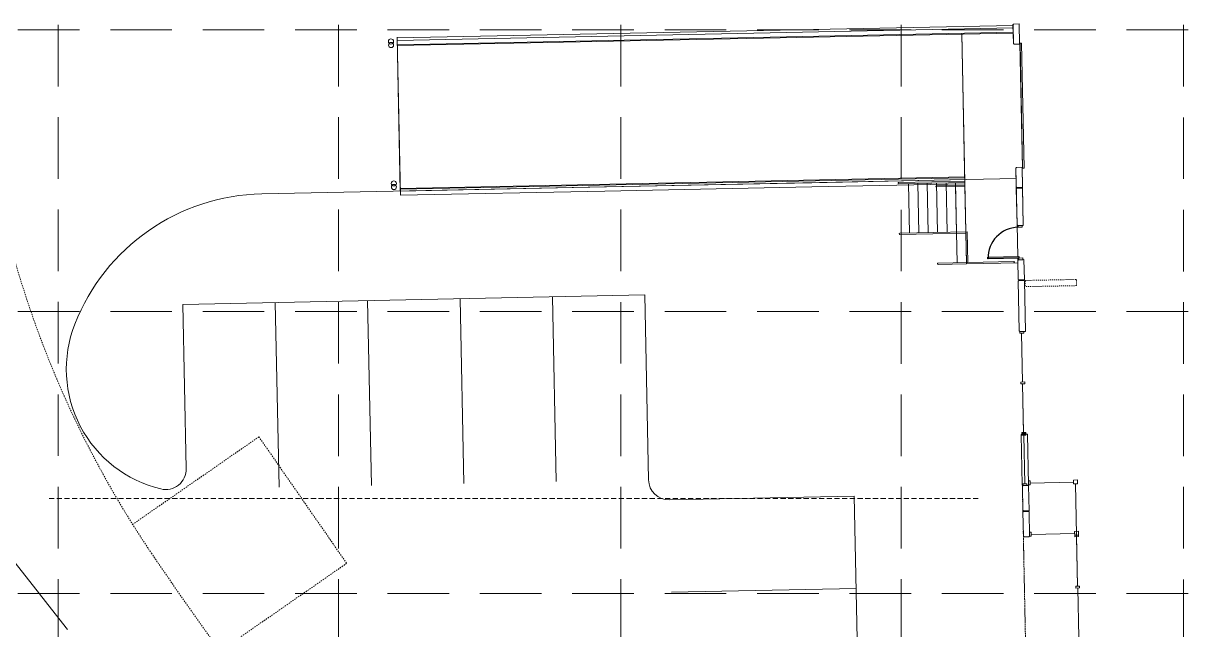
# Model space of a CAD drawing. Extents: x 2140663 to 2528301, y 336313 to 7007653.
# Drawn here: x 2527445.5 to 2527560, y 7006303.1 to 7006362.1 of the extents above; entities that cross this region are included whole.
import ezdxf

# ---------------------------------------------------------------- set-up
doc = ezdxf.new("R2010")
doc.units = 0
doc.header["$MEASUREMENT"] = 0
for name, pattern in [('HIDDEN', [0.375, 0.25, -0.125]), ('PHANTOM2', [1.25, 0.625, -0.125, 0.125, -0.125, 0.125, -0.125]), ('xdrc002ar$0$HIDDEN2', [0.1875, 0.125, -0.0625]), ('xdrc002ar$0$xdrc002WS$0$DASHED', [0.75, 0.5, -0.25]), ('xdrc002ar$0$XR3$0$HIDDEN2', [0.1875, 0.125, -0.0625]), ('xdrc002pt$0$HIDDEN2', [0.1875, 0.125, -0.0625])]:
    doc.linetypes.add(name, pattern=pattern)
for name, color, linetype in [('1 EXISTING CONTOURS', 43, 'Continuous'), ('GRID', 254, 'HIDDEN'), ('LIMITS OF DISTURBANCE', 1, 'HIDDEN'), ('xdrc002ar$0$BASE1$0$ADO', 8, 'Continuous'), ('xdrc002ar$0$BASE1$0$AFLHR', 7, 'Continuous'), ('xdrc002ar$0$BASE1$0$AFLST', 1, 'Continuous'), ('xdrc002ar$0$BASE1$0$awa', 7, 'Continuous'), ('xdrc002ar$0$BASE1$0$awaWING', 1, 'xdrc002ar$0$HIDDEN2'), ('xdrc002ar$0$RAMP', 7, 'Continuous'), ('xdrc002ar$0$WALL-NEW', 1, 'Continuous'), ('xdrc002ar$0$WINDOWS', 8, 'Continuous'), ('xdrc002ar$0$xdrc002ar$0$C-PKNG-FACE-N', 1, 'Continuous'), ('xdrc002ar$0$xdrc002ar$0$C-PKNG-STRP-N', 6, 'Continuous'), ('xdrc002ar$0$xdrc002WS$0$C-SSWR-SERV-N', 7, 'xdrc002ar$0$xdrc002WS$0$DASHED'), ('xdrc002ar$0$XR3$0$BASE1$0$ADO', 3, 'Continuous'), ('xdrc002ar$0$XR3$0$BASE1$0$AFLHR', 2, 'Continuous'), ('xdrc002ar$0$XR3$0$BASE1$0$AFLST', 2, 'Continuous'), ('xdrc002ar$0$XR3$0$BASE1$0$awa', 4, 'Continuous'), ('xdrc002ar$0$XR3$0$RAMP', 7, 'Continuous'), ('xdrc002ar$0$XR3$0$WALL-NEW', 1, 'Continuous'), ('xdrc002ar$0$XR3$0$WINDOWS', 2, 'Continuous'), ('xdrc002bs$0$v-rail-road-exist-demo', 14, 'xdrc002bs$0$TRACKS'), ('xdrc002pt$0$V-ESMT-ACCS-N', 2, 'xdrc002pt$0$HIDDEN2'), ('xdrc002pt$0$v-prop-line', 3, 'PHANTOM2')]:
    doc.layers.add(name, color=color, linetype=linetype)
doc.linetypes.add('xdrc002bs$0$TRACKS', pattern='A,0.15,[130,ltypeshp.shx,S=0.25,R=0,X=0,Y=0],0.15', length=0.3)

# ---------------------------------------------------------------- blocks, each defined once
blk = doc.blocks.new('xdrc002ar$0$XR3$0$BASE1$0$36D')
at = {"layer": 'xdrc002ar$0$XR3$0$BASE1$0$ADO'}
blk.add_lwpolyline([(-1.75, 1.000444171950221e-11), (0, 1.000444171950221e-11), (0, -35.99999999999), (-1.75, -35.99999999999)], close=True, dxfattribs=at)
blk.add_arc((0, 1.000444171950221e-11), 36, 180, 270, dxfattribs=at)
blk = doc.blocks.new('xdrc002ar$0$BASE1$0$36D')
at = {"layer": 'xdrc002ar$0$BASE1$0$ADO'}
blk.add_lwpolyline([(-1.75, 1.000444171950221e-11), (0, 1.000444171950221e-11), (0, -35.99999999999), (-1.75, -35.99999999999)], close=True, dxfattribs=at)
blk.add_arc((0, 1.000444171950221e-11), 36, 180, 270, dxfattribs=at)

msp = doc.modelspace()

# ---------------------------------------------------------------- linework, layer by layer
at = {"layer": '1 EXISTING CONTOURS', "color": 43, "lineweight": 0, "elevation": 603}
for points in [[(2527446.469667184, 7006307.319947942), (2527444.559588828, 7006309.756586917)], [(2527448.226519086, 7006305.079889489), (2527446.469667184, 7006307.319947942)]]:
    msp.add_lwpolyline(points, dxfattribs=at)
at = {"layer": '1 EXISTING CONTOURS', "color": 43, "lineweight": 0, "extrusion": (0.7866680289027258, 0.6173762323756077, 0), "elevation": 6313788.947605716}
msp.add_lwpolyline([(3951247.228588856, 603.0000000000007), (3951249.743475056, 603.0000000000007)], dxfattribs=at)
at = {"layer": 'GRID', "color": 253, "linetype": 'HIDDEN', "lineweight": 0, "ltscale": 24}
for p, q in [((2527448.923389785, 7006032.003245368), (2527448.642908241, 7007623.487741725)), ((2527476.162591924, 7006031.998962794), (2527476.168752994, 7007623.471191216)), ((2527503.695680559, 7006031.994634018), (2527503.666313902, 7007623.464716725)), ((2527530.983350792, 7006031.990343825), (2527531.038154987, 7007623.461265043)), ((2527558.44858376, 7006031.986025713), (2527558.615889325, 7007623.424882863)), ((2527228.947377252, 7006361.51927518), (2528272.331315909, 7006361.51927518)), ((2527228.947377252, 7006334.061803108), (2528272.331315909, 7006334.061803108)), ((2527228.947377252, 7006306.604331039), (2528272.331315909, 7006306.604331039))]:
    msp.add_line(p, q, dxfattribs=at)
at = {"layer": 'LIMITS OF DISTURBANCE', "ltscale": 70, "const_width": 6}
msp.add_lwpolyline([(2527323.279507909, 7007478.034385583), (2527323.279507909, 7007463.102355542), (2527345.362386929, 7006446.874516389, 0.3527120601780434), (2527681.725039883, 7006131.321992346), (2528205.897920626, 7006144.525554366), (2528183.386823632, 7007495.015237641)], format="xyb", close=True, dxfattribs=at)
at = {"layer": 'xdrc002ar$0$BASE1$0$ADO', "color": 7, "lineweight": 0}
for points in [[(2527542.559484295, 7006360.205014377), (2527542.705287527, 7006360.207974367), (2527542.952235284, 7006348.043818984), (2527542.806432051, 7006348.040858994)], [(2527542.774077786, 7006342.455720618), (2527542.378326156, 7006342.447686359), (2527542.381709001, 7006342.281054094), (2527542.777460632, 7006342.289088354)], [(2527542.83835186, 7006339.289707574), (2527542.442600229, 7006339.281673315), (2527542.445983076, 7006339.11504105), (2527542.841734705, 7006339.123075309)]]:
    msp.add_lwpolyline(points, close=True, dxfattribs=at)
at = {"layer": 'xdrc002ar$0$BASE1$0$AFLHR', "color": 7, "lineweight": 0}
for p, q in [((2527534.423069657, 7006346.328682413), (2527537.193179009, 7006346.38491914)), ((2527534.425606792, 7006346.203708215), (2527537.195716144, 7006346.259944942)), ((2527534.576143438, 7006338.788572399), (2527537.471226989, 7006338.84734626)), ((2527534.578680572, 7006338.6635982), (2527537.348789924, 7006338.719834927)), ((2527537.348789924, 7006338.719834927), (2527542.34775789, 7006338.821320307)), ((2527537.348789924, 7006338.719834927), (2527537.348789924, 7006338.719834927)), ((2527537.471226989, 7006338.84734626), (2527541.952700343, 7006338.938325844)), ((2527537.471226989, 7006338.84734626), (2527537.471226989, 7006338.84734626))]:
    msp.add_line(p, q, dxfattribs=at)
for centre, radius, start, end in [((2527534.424338224, 7006346.266195314), 0.06249997500000001, 91.16301711377088, 271.1630171137709), ((2527534.577412005, 7006338.726085299), 0.06249997501940256, 91.16301711377088, 271.1630171137709), ((2527541.953910732, 7006338.875837563), 0.06249997500000001, 271.1630171137709, 91.16301711377088)]:
    msp.add_arc(centre, radius, start, end, dxfattribs=at)
at = {"layer": 'xdrc002ar$0$BASE1$0$AFLST', "color": 7, "lineweight": 0}
for p, q in [((2527536.279390745, 7006346.241342376), (2527536.429927391, 7006338.82620656)), ((2527536.279390745, 7006346.241342376), (2527536.429927391, 7006338.82620656)), ((2527537.195868205, 7006346.259948029), (2527537.346404851, 7006338.844812213)), ((2527542.335495073, 7006339.425362268), (2527542.272912423, 7006342.508059181)), ((2527542.343106477, 7006339.050439672), (2527542.338455063, 7006339.279559037))]:
    msp.add_line(p, q, dxfattribs=at)
at = {"layer": 'xdrc002ar$0$BASE1$0$awa', "color": 7, "lineweight": 0}
for p, q in [((2527541.914171, 7006360.171169106), (2527541.876755152, 7006362.012390803)), ((2527541.876811532, 7006362.01244952), (2527541.938030064, 7006362.076205186)), ((2527542.479584927, 7006362.087199435), (2527541.938030064, 7006362.076205186)), ((2527542.519530093, 7006360.120852785), (2527542.479584927, 7006362.087199435)), ((2527541.914171, 7006360.171169106), (2527541.978021539, 7006360.109859476)), ((2527542.519576401, 7006360.120853725), (2527541.978021539, 7006360.109859476)), ((2527542.160344816, 7006348.048615674), (2527542.221528632, 7006348.112335186)), ((2527542.763083495, 7006348.123329435), (2527542.221528632, 7006348.112335186)), ((2527542.878222952, 7006342.457834898), (2527542.763148282, 7006348.12333075)), ((2527542.272872575, 7006342.508116575), (2527542.160362241, 7006348.048633821)), ((2527542.272912423, 7006342.508059181), (2527542.336668089, 7006342.446840648)), ((2527542.272912423, 7006342.508059181), (2527542.336668089, 7006342.446840648)), ((2527542.272912423, 7006342.508059181), (2527542.336668089, 7006342.446840648)), ((2527542.336668089, 7006342.446840648), (2527542.878222952, 7006342.457834898)), ((2527542.336668089, 7006342.446840648), (2527542.878222952, 7006342.457834898)), ((2527542.336668089, 7006342.446840648), (2527542.878222952, 7006342.457834898)), ((2527542.878222952, 7006342.457834898), (2527542.878222857, 7006342.457839578)), ((2527542.380457806, 7006337.207720491), (2527542.343049479, 7006339.050380311)), ((2527542.343106477, 7006339.050439672), (2527542.404325009, 7006339.114195338)), ((2527542.404325009, 7006339.114195338), (2527542.945879871, 7006339.125189587)), ((2527542.985759349, 7006337.157504838), (2527542.945871172, 7006339.125189411)), ((2527542.380448819, 7006337.207729121), (2527542.444204486, 7006337.146510589)), ((2527542.380454496, 7006337.207735261), (2527542.444210162, 7006337.146516729)), ((2527542.384261339, 7006337.020261955), (2527542.445479871, 7006337.084017622)), ((2527542.384262593, 7006337.020160385), (2527542.445479957, 7006337.0839736)), ((2527542.384263408, 7006337.020264111), (2527542.482590694, 7006332.176857538)), ((2527542.985759349, 7006337.157504838), (2527542.444204486, 7006337.146510589)), ((2527542.985765025, 7006337.157510978), (2527542.444210162, 7006337.146516729)), ((2527542.987034734, 7006337.095011871), (2527542.445479871, 7006337.084017622)), ((2527542.98703482, 7006337.094967849), (2527542.445479957, 7006337.0839736)), ((2527542.98703482, 7006337.094967849), (2527543.087901224, 7006332.126633256)), ((2527542.546346361, 7006332.115639006), (2527542.482590694, 7006332.176857538)), ((2527543.087901224, 7006332.126633256), (2527542.546346361, 7006332.115639006)), ((2527542.850802531, 7006317.118733534), (2527542.789583999, 7006317.054977867)), ((2527542.78959299, 7006317.05498723), (2527542.837163673, 7006314.711749978)), ((2527543.392357394, 7006317.129727783), (2527542.850802531, 7006317.118733534)), ((2527543.392357394, 7006317.129727783), (2527543.442464839, 7006314.661534687)), ((2527542.900909976, 7006314.650540438), (2527542.83715431, 7006314.711758969)), ((2527542.902178544, 7006314.588053338), (2527542.840960011, 7006314.52429767)), ((2527542.840969002, 7006314.524307034), (2527542.888541608, 7006312.180975101)), ((2527543.442464839, 7006314.661534687), (2527542.900909976, 7006314.650540438)), ((2527543.443733406, 7006314.599047587), (2527542.902178544, 7006314.588053338)), ((2527543.443733406, 7006314.599047587), (2527543.492574207, 7006312.193246908)), ((2527543.481579957, 7006312.734801771), (2527543.492574207, 7006312.193246908)), ((2527542.952287911, 7006312.119765558), (2527542.888532244, 7006312.180984092)), ((2527543.431355674, 7006312.129491241), (2527542.952287911, 7006312.119765558)), ((2527543.492574207, 7006312.193246908), (2527543.431355674, 7006312.129491241)), ((2527547.991603902, 7006307.137691337), (2527548.366526509, 7006307.14530274))]:
    msp.add_line(p, q, dxfattribs=at)
at = {"layer": 'xdrc002ar$0$BASE1$0$awa', "color": 7, "linetype": 'xdrc002ar$0$HIDDEN2', "lineweight": 0}
msp.add_line((2527542.888541608, 7006312.180975101), (2527543.094058152, 7006302.058092724), dxfattribs=at)
at = {"layer": 'xdrc002ar$0$BASE1$0$awaWING', "color": 7, "lineweight": 0, "ltscale": 0.5}
for p, q in [((2527543.050786914, 7006337.033788835), (2527543.11200508, 7006337.097544852)), ((2527543.050786914, 7006337.033788835), (2527543.061784289, 7006336.492234033)), ((2527547.985998275, 7006337.196521211), (2527543.11200508, 7006337.097544852)), ((2527547.985998275, 7006337.196521211), (2527548.049754295, 7006337.13530305)), ((2527548.060751668, 7006336.593748252), (2527548.049754295, 7006337.13530305)), ((2527548.060751668, 7006336.593748252), (2527543.061784289, 7006336.492234033))]:
    msp.add_line(p, q, dxfattribs=at)
at = {"layer": 'xdrc002ar$0$RAMP', "color": 7, "linetype": 'Continuous', "lineweight": 0}
for p, q in [((2527541.878324056, 7006361.941545848), (2527481.890615488, 7006360.723719408)), ((2527481.890620365, 7006360.723719507), (2527482.201842195, 7006345.39355108)), ((2527541.891852905, 7006361.275016734), (2527481.904144336, 7006360.057190294)), ((2527536.892799366, 7006361.173529618), (2527537.195564081, 7006346.259941855)), ((2527537.176958429, 7006347.176419314), (2527482.188310811, 7006346.060080141)), ((2527522.287145738, 7006346.207333498), (2527502.104154233, 7006345.797593213)), ((2527537.190489812, 7006346.509890253), (2527522.287145738, 7006346.207333498)), ((2527502.104154234, 7006345.797593214), (2527482.201842195, 7006345.39355108))]:
    msp.add_line(p, q, dxfattribs=at)
at = {"layer": 'xdrc002ar$0$WALL-NEW', "color": 7, "lineweight": 0}
for centre in [(2527481.285809893, 7006360.378039205), (2527481.573565096, 7006346.203790183)]:
    msp.add_circle(centre, 0.2499999000000001, dxfattribs=at)
at = {"layer": 'xdrc002ar$0$WINDOWS', "color": 7, "linetype": 'Continuous', "lineweight": 0}
for p, q in [((2527542.546346361, 7006332.115639006), (2527542.549729207, 7006331.94900674)), ((2527542.921268959, 7006332.12325041), (2527542.924651804, 7006331.956618143)), ((2527542.924651804, 7006331.956618143), (2527542.549729207, 7006331.94900674)), ((2527542.716361472, 7006331.952389586), (2527542.812772615, 7006327.203368433)), ((2527543.021062947, 7006327.20759699), (2527542.64614035, 7006327.199985587)), ((2527542.64614035, 7006327.199985587), (2527542.649523195, 7006327.033353321)), ((2527543.024445793, 7006327.040964725), (2527542.649523195, 7006327.033353321)), ((2527542.816155461, 7006327.036736168), (2527542.914257962, 7006322.204402063)), ((2527543.021062947, 7006327.20759699), (2527543.024445793, 7006327.040964725)), ((2527543.122548294, 7006322.208630621), (2527542.747625696, 7006322.201019217)), ((2527542.751008543, 7006322.034386952), (2527542.747625696, 7006322.201019217)), ((2527543.12593114, 7006322.041998357), (2527542.751008543, 7006322.034386952)), ((2527542.917640808, 7006322.037769799), (2527543.014051951, 7006317.288748645)), ((2527543.12593114, 7006322.041998357), (2527543.122548294, 7006322.208630621)), ((2527543.222342283, 7006317.292977203), (2527542.847419685, 7006317.285365799)), ((2527542.850802531, 7006317.118733534), (2527542.847419685, 7006317.285365799)), ((2527543.225725129, 7006317.126344937), (2527543.222342283, 7006317.292977203)), ((2527548.254469732, 7006312.664996535), (2527547.879547135, 7006312.657385131)), ((2527547.879547135, 7006312.657385131), (2527547.887158538, 7006312.282462533)), ((2527548.254469732, 7006312.664996535), (2527548.262081136, 7006312.290073936)), ((2527543.651595068, 7006312.571552351), (2527543.484962803, 7006312.568169505)), ((2527543.659206472, 7006312.196629754), (2527543.492574207, 7006312.193246908)), ((2527543.651595068, 7006312.571552351), (2527543.659206472, 7006312.196629754)), ((2527547.883775692, 7006312.449094799), (2527543.655823626, 7006312.363262019)), ((2527548.262081136, 7006312.290073936), (2527547.887158538, 7006312.282462533)), ((2527548.175745673, 7006307.30813059), (2527548.074683147, 7006312.286269519)), ((2527547.988221065, 7006307.304323602), (2527548.363143662, 7006307.311935007)), ((2527547.991603911, 7006307.137691337), (2527547.988221065, 7006307.304323602)), ((2527548.277231053, 7006302.309162624), (2527548.179128516, 7006307.141498324)), ((2527548.366526509, 7006307.14530274), (2527548.363143662, 7006307.311935007))]:
    msp.add_line(p, q, dxfattribs=at)
at = {"layer": 'xdrc002ar$0$xdrc002ar$0$C-PKNG-FACE-N', "color": 7, "linetype": 'Continuous', "lineweight": 0}
for p, q in [((2527468.701176338, 7006345.531000772), (2527542.178433727, 7006347.022587465)), ((2527461.015902451, 7006334.768676668), (2527506.006615315, 7006335.681987142)), ((2527508.412139151, 7006315.726706755), (2527526.408426612, 7006316.092030992))]:
    msp.add_line(p, q, dxfattribs=at)
at = {"layer": 'xdrc002ar$0$xdrc002ar$0$C-PKNG-FACE-N', "color": 7, "lineweight": 0}
for p, q in [((2527506.371960383, 7006317.685700103), (2527506.006615315, 7006335.681987142)), ((2527461.340653534, 7006318.771981454), (2527461.015902451, 7006334.768676668)), ((2527527.504461676, 7006262.103176821), (2527526.408426612, 7006316.092030991))]:
    msp.add_line(p, q, dxfattribs=at)
for centre, radius, start, end in [((2527469.107092266, 7006325.535120389), 20, 91.16294332358687, 158.5649027884779), ((2527461.660435213, 7006328.458696751), 12, 158.5649027891432, 256.5888698397358), ((2527459.341066342, 7006318.731387563), 1.9999992, 256.5888698342378, 1.163009648537439), ((2527508.371547575, 7006317.726293994), 1.9999992, 181.1630096493555, 271.1629433244247)]:
    msp.add_arc(centre, radius, start, end, dxfattribs=at)
at = {"layer": 'xdrc002ar$0$xdrc002ar$0$C-PKNG-STRP-N', "color": 7, "linetype": 'Continuous', "lineweight": 0}
for p, q in [((2527470.379390938, 7006316.95501006), (2527470.01404587, 7006334.951297099)), ((2527479.377533299, 7006317.137682571), (2527479.012188231, 7006335.13396961)), ((2527488.375675661, 7006317.320355082), (2527488.010330593, 7006335.31664212)), ((2527497.373818022, 7006317.503027592), (2527497.008472954, 7006335.499314631)), ((2527508.594801246, 7006306.728564181), (2527526.591088706, 7006307.093888417))]:
    msp.add_line(p, q, dxfattribs=at)
at = {"layer": 'xdrc002ar$0$xdrc002WS$0$C-SSWR-SERV-N', "color": 7, "lineweight": 0}
msp.add_line((2527447.982741739, 7006315.853280534), (2527538.579823745, 7006315.86647638), dxfattribs=at)
at = {"layer": 'xdrc002ar$0$XR3$0$BASE1$0$ADO', "color": 7, "lineweight": 0}
for points in [[(2527542.557271755, 7006360.204967896), (2527542.703074988, 7006360.207927845), (2527542.950019296, 7006348.043772393), (2527542.804216063, 7006348.040812445)], [(2527542.771860215, 7006342.455674077), (2527542.376108582, 7006342.447639931), (2527542.379491381, 7006342.281007664), (2527542.775243014, 7006342.289041812)], [(2527542.836133391, 7006339.289661014), (2527542.440381758, 7006339.281626868), (2527542.443764557, 7006339.114994601), (2527542.83951619, 7006339.123028748)]]:
    msp.add_lwpolyline(points, close=True, dxfattribs=at)
at = {"layer": 'xdrc002ar$0$XR3$0$BASE1$0$AFLHR', "color": 7, "lineweight": 0}
for p, q in [((2527530.746757048, 7006346.649968448), (2527537.182776278, 7006346.780625964)), ((2527530.749294146, 7006346.524994249), (2527537.185313377, 7006346.655651762)), ((2527530.84739531, 7006341.692658521), (2527537.408540802, 7006341.825856222)), ((2527530.849932409, 7006341.567684321), (2527537.286103701, 7006341.698344923)), ((2527537.346571294, 7006338.719789923), (2527537.286103701, 7006341.698344923)), ((2527537.469008395, 7006338.847301222), (2527537.408540802, 7006341.825856222)), ((2527537.346571294, 7006338.719789923), (2527542.345539289, 7006338.821273886)), ((2527537.469008395, 7006338.847301222), (2527541.950481775, 7006338.938279535))]:
    msp.add_line(p, q, dxfattribs=at)
for centre, radius, start, end in [((2527530.748025598, 7006346.587481349), 0.062499975, 91.1630006841799, 271.1630006841799), ((2527530.84866386, 7006341.630171421), 0.06249997501940255, 91.1630006841799, 271.1630006841799), ((2527541.951692145, 7006338.875791255), 0.062499975, 271.1630006841799, 91.1630006841799)]:
    msp.add_arc(centre, radius, start, end, dxfattribs=at)
at = {"layer": 'xdrc002ar$0$XR3$0$BASE1$0$AFLST', "color": 7, "lineweight": 0}
for p, q in [((2527531.686600646, 7006346.544022491), (2527531.784701809, 7006341.711686764)), ((2527532.603078111, 7006346.562627885), (2527532.701179275, 7006341.730292158)), ((2527533.519555577, 7006346.581233277), (2527533.61765674, 7006341.748897551)), ((2527534.436033042, 7006346.599838671), (2527534.534134205, 7006341.767502944)), ((2527535.352510508, 7006346.618444064), (2527535.450611671, 7006341.786108336)), ((2527536.268987973, 7006346.637049457), (2527536.367089137, 7006341.80471373)), ((2527537.185465438, 7006346.655654849), (2527537.283566602, 7006341.823319122)), ((2527542.333276643, 7006339.425315851), (2527542.270694866, 7006342.508012781)), ((2527542.34088794, 7006339.050393252), (2527542.336236591, 7006339.279512619))]:
    msp.add_line(p, q, dxfattribs=at)
at = {"layer": 'xdrc002ar$0$XR3$0$BASE1$0$awa', "color": 7, "lineweight": 0}
for p, q in [((2527541.911958451, 7006360.171122808), (2527541.874543126, 7006362.012344517)), ((2527541.874599505, 7006362.012403232), (2527541.935818056, 7006362.076158881)), ((2527542.477372921, 7006362.087152977), (2527541.935818056, 7006362.076158881)), ((2527542.51731753, 7006360.120806316), (2527542.477372921, 7006362.087152977)), ((2527541.911958451, 7006360.171122808), (2527541.975808973, 7006360.109813159)), ((2527542.517363839, 7006360.120807256), (2527541.975808973, 7006360.109813159)), ((2527542.15812883, 7006348.048569307), (2527542.219312664, 7006348.112288801)), ((2527542.76086753, 7006348.123282896), (2527542.219312664, 7006348.112288801)), ((2527542.80088415, 7006346.154965427), (2527542.760913838, 7006348.123283837)), ((2527542.195573635, 7006346.205189882), (2527542.15812883, 7006348.048569307)), ((2527542.195573635, 7006346.205189882), (2527542.259329285, 7006346.14397133)), ((2527542.195579312, 7006346.205196021), (2527542.259334962, 7006346.143977472)), ((2527542.199386103, 7006346.017722715), (2527542.260604653, 7006346.081478364)), ((2527542.199387357, 7006346.017621145), (2527542.260604739, 7006346.081434341)), ((2527542.270655019, 7006342.508070176), (2527542.199387271, 7006346.017665166)), ((2527542.800884151, 7006346.154965427), (2527542.259329285, 7006346.14397133)), ((2527542.800889828, 7006346.154971567), (2527542.259334962, 7006346.143977472)), ((2527542.802159519, 7006346.09247246), (2527542.260604653, 7006346.081478364)), ((2527542.802159605, 7006346.092428437), (2527542.260604739, 7006346.081434341)), ((2527542.876005382, 7006342.457788327), (2527542.801575815, 7006346.123674436)), ((2527542.876005382, 7006342.457788327), (2527542.802159791, 7006346.092472465)), ((2527542.270694866, 7006342.508012781), (2527542.334450515, 7006342.44679423)), ((2527542.270694866, 7006342.508012781), (2527542.334450515, 7006342.44679423)), ((2527542.270694866, 7006342.508012781), (2527542.334450515, 7006342.44679423)), ((2527542.334450515, 7006342.44679423), (2527542.876005382, 7006342.457788327)), ((2527542.334450515, 7006342.44679423), (2527542.876005382, 7006342.457788327)), ((2527542.334450515, 7006342.44679423), (2527542.876005382, 7006342.457788327)), ((2527542.378238747, 7006337.207674063), (2527542.340830942, 7006339.050333892)), ((2527542.34088794, 7006339.050393252), (2527542.40210649, 7006339.114148901)), ((2527542.40210649, 7006339.114148901), (2527542.943661356, 7006339.125142997)), ((2527542.983540275, 7006337.157458237), (2527542.943652657, 7006339.12514282)), ((2527542.37822976, 7006337.207682692), (2527542.441985409, 7006337.146464141)), ((2527542.378235437, 7006337.207688831), (2527542.441991086, 7006337.14647028)), ((2527542.382042227, 7006337.020215524), (2527542.443260778, 7006337.083971174)), ((2527542.382043482, 7006337.020113954), (2527542.443260863, 7006337.083927152)), ((2527542.382044296, 7006337.020217679), (2527542.48037021, 7006332.176811079)), ((2527542.983540275, 7006337.157458237), (2527542.441985409, 7006337.146464141)), ((2527542.983545952, 7006337.157464377), (2527542.441991086, 7006337.14647028)), ((2527542.984815644, 7006337.09496527), (2527542.443260778, 7006337.083971174)), ((2527542.98481573, 7006337.094921248), (2527542.443260863, 7006337.083927152)), ((2527542.98481573, 7006337.094921248), (2527543.085680725, 7006332.126586624)), ((2527542.544125858, 7006332.115592528), (2527542.480370209, 7006332.176811079)), ((2527543.085680725, 7006332.126586624), (2527542.544125858, 7006332.115592528)), ((2527542.747093814, 7006322.117654964), (2527542.685875264, 7006322.053899314)), ((2527542.685884255, 7006322.053908679), (2527542.784831491, 7006317.17989652)), ((2527543.288648681, 7006322.12864906), (2527542.747093814, 7006322.117654964)), ((2527543.288648681, 7006322.12864906), (2527543.388864093, 7006317.192168157)), ((2527543.388864093, 7006317.192168157), (2527543.327645543, 7006317.128412507)), ((2527543.377869997, 7006317.733723023), (2527543.388864093, 7006317.192168157)), ((2527542.848577777, 7006317.118686962), (2527542.784822127, 7006317.179905512)), ((2527543.327645543, 7006317.128412507), (2527542.848577777, 7006317.118686962)), ((2527547.887892356, 7006312.13661131), (2527548.262814964, 7006312.144222608)), ((2527547.989376318, 7006307.137643315), (2527548.364298926, 7006307.145254614))]:
    msp.add_line(p, q, dxfattribs=at)
at = {"layer": 'xdrc002ar$0$XR3$0$BASE1$0$awa', "color": 7, "linetype": 'Continuous', "lineweight": 0}
for p, q in [((2527502.093587252, 7006346.208885967), (2527484.699544012, 7006345.855769798)), ((2527522.089459228, 7006346.614821816), (2527502.280706896, 7006346.21268468))]:
    msp.add_line(p, q, dxfattribs=at)
at = {"layer": 'xdrc002ar$0$XR3$0$BASE1$0$awa', "color": 7, "linetype": 'xdrc002ar$0$XR3$0$HIDDEN2', "lineweight": 0}
msp.add_line((2527542.784831491, 7006317.17989652), (2527543.091829128, 7006302.058046092), dxfattribs=at)
at = {"layer": 'xdrc002ar$0$XR3$0$RAMP', "color": 7, "linetype": 'Continuous', "lineweight": 0}
for p, q in [((2527481.886823212, 7006360.801753458), (2527482.191275171, 7006345.804845903)), ((2527541.881084445, 7006361.696804161), (2527481.893375532, 7006360.478994728)), ((2527541.891232841, 7006361.196907362), (2527481.903523928, 7006359.979097929)), ((2527536.892171862, 7006361.095421512), (2527537.185313377, 7006346.655651762)), ((2527537.176326957, 7006347.098311129), (2527482.187679022, 7006345.981987545)), ((2527502.093587252, 7006346.208885967), (2527482.191275099, 7006345.804849476)), ((2527522.276578874, 7006346.618620529), (2527502.093587252, 7006346.208885967)), ((2527537.179923033, 7006346.921173058), (2527522.276578873, 7006346.618620528))]:
    msp.add_line(p, q, dxfattribs=at)
at = {"layer": 'xdrc002ar$0$XR3$0$WALL-NEW', "color": 7, "lineweight": 0}
for centre in [(2527481.290643691, 7006360.030919098), (2527481.56430243, 7006346.550845494)]:
    msp.add_circle(centre, 0.2499999, dxfattribs=at)
at = {"layer": 'xdrc002ar$0$XR3$0$WINDOWS', "color": 7, "linetype": 'Continuous', "lineweight": 0}
for p, q in [((2527542.544125858, 7006332.115592528), (2527542.547508657, 7006331.948960262)), ((2527542.919048458, 7006332.123203826), (2527542.922431257, 7006331.956571559)), ((2527542.922431256, 7006331.956571559), (2527542.547508657, 7006331.948960262)), ((2527542.714140924, 7006331.952343062), (2527542.810550719, 7006327.203321881)), ((2527543.018841053, 7006327.207550379), (2527542.643918453, 7006327.199939081)), ((2527542.643918453, 7006327.199939081), (2527542.647301252, 7006327.033306816)), ((2527543.022223852, 7006327.040918113), (2527542.647301252, 7006327.033306816)), ((2527542.813933518, 7006327.036689615), (2527542.910343282, 7006322.28767003)), ((2527543.018841053, 7006327.207550379), (2527543.022223852, 7006327.040918113)), ((2527543.118633615, 7006322.291898528), (2527542.743711016, 7006322.284287231)), ((2527542.747093814, 7006322.117654964), (2527542.743711016, 7006322.284287231)), ((2527543.122016414, 7006322.125266262), (2527543.118633615, 7006322.291898528)), ((2527543.547885063, 7006317.570473555), (2527543.381252796, 7006317.567090757)), ((2527543.55549636, 7006317.195550955), (2527543.388864093, 7006317.192168157)), ((2527543.547885063, 7006317.570473555), (2527543.55549636, 7006317.195550955)), ((2527547.780065652, 7006317.448014803), (2527543.552113561, 7006317.362183222)), ((2527548.150759753, 7006317.663916433), (2527547.775837153, 7006317.656305137)), ((2527547.775837153, 7006317.656305135), (2527547.78344845, 7006317.281382537)), ((2527548.15837105, 7006317.288993834), (2527547.78344845, 7006317.281382537)), ((2527548.072034175, 7006312.307050511), (2527547.97097306, 7006317.28518947)), ((2527548.150759753, 7006317.663916433), (2527548.15837105, 7006317.288993834)), ((2527547.884509566, 7006312.303243577), (2527548.259432165, 7006312.310854875)), ((2527547.887892365, 7006312.13661131), (2527547.884509565, 7006312.303243577)), ((2527548.173518137, 7006307.308082516), (2527548.075416971, 7006312.140418244)), ((2527548.262814964, 7006312.144222608), (2527548.259432165, 7006312.310854875)), ((2527547.985993528, 7006307.304275583), (2527548.360916127, 7006307.311886881)), ((2527547.989376327, 7006307.137643317), (2527547.985993528, 7006307.304275583)), ((2527548.2750021, 7006302.309114522), (2527548.176900933, 7006307.14145025)), ((2527548.364298926, 7006307.145254614), (2527548.360916127, 7006307.311886881))]:
    msp.add_line(p, q, dxfattribs=at)
at = {"layer": 'xdrc002bs$0$v-rail-road-exist-demo', "color": 7, "lineweight": 0, "ltscale": 0.1}
msp.add_lwpolyline([(2527406.993449498, 7006362.756524464, 0.2893170627698015), (2527718.472789923, 7006137.537521685, 0.2893170627698015)], format="xyb", dxfattribs=at)
at = {"layer": 'xdrc002pt$0$V-ESMT-ACCS-N', "color": 7, "lineweight": 0}
for p, q in [((2527468.417584828, 7006321.868859491), (2527456.086804593, 7006313.314246369)), ((2527468.417584828, 7006321.868859491), (2527476.967837545, 7006309.544364433)), ((2527476.967837545, 7006309.544364433), (2527464.643342484, 7006300.994111716))]:
    msp.add_line(p, q, dxfattribs=at)
for centre, radius, start, end in [((2527540.790118296, 7006366.544839646), 100.0000456299874, 181.1631124530784, 214.060616932164), ((2527731.941730154, 7006495.772756338), 330.7353770566877, 214.0606279591491, 239.6416565871911)]:
    msp.add_arc(centre, radius, start, end, dxfattribs=at)
at = {"layer": 'xdrc002pt$0$v-prop-line', "color": 7, "lineweight": 0}
msp.add_arc((2527731.94322961, 7006495.76971355), 379.6700000006037, 181.1630531336929, 242.8448308904258, dxfattribs=at)

# ---------------------------------------------------------------- block references
at = {"layer": 'xdrc002ar$0$BASE1$0$ADO', "color": 7, "lineweight": 0, "xscale": 0.08333330060098763, "yscale": 0.08333330060098731, "zscale": 0.08333330000000001, "rotation": 271.1630170373276}
msp.add_blockref('xdrc002ar$0$BASE1$0$36D', (2527542.442600229, 7006339.281673315), dxfattribs=at)
at = {"layer": 'xdrc002ar$0$XR3$0$BASE1$0$ADO', "color": 7, "lineweight": 0, "xscale": 0.0833333000000012, "yscale": 0.08333329999999961, "zscale": 0.08333330000000001, "rotation": 271.16300068418}
msp.add_blockref('xdrc002ar$0$XR3$0$BASE1$0$36D', (2527542.440381758, 7006339.281626868), dxfattribs=at)

doc.saveas('drawing.dxf')
